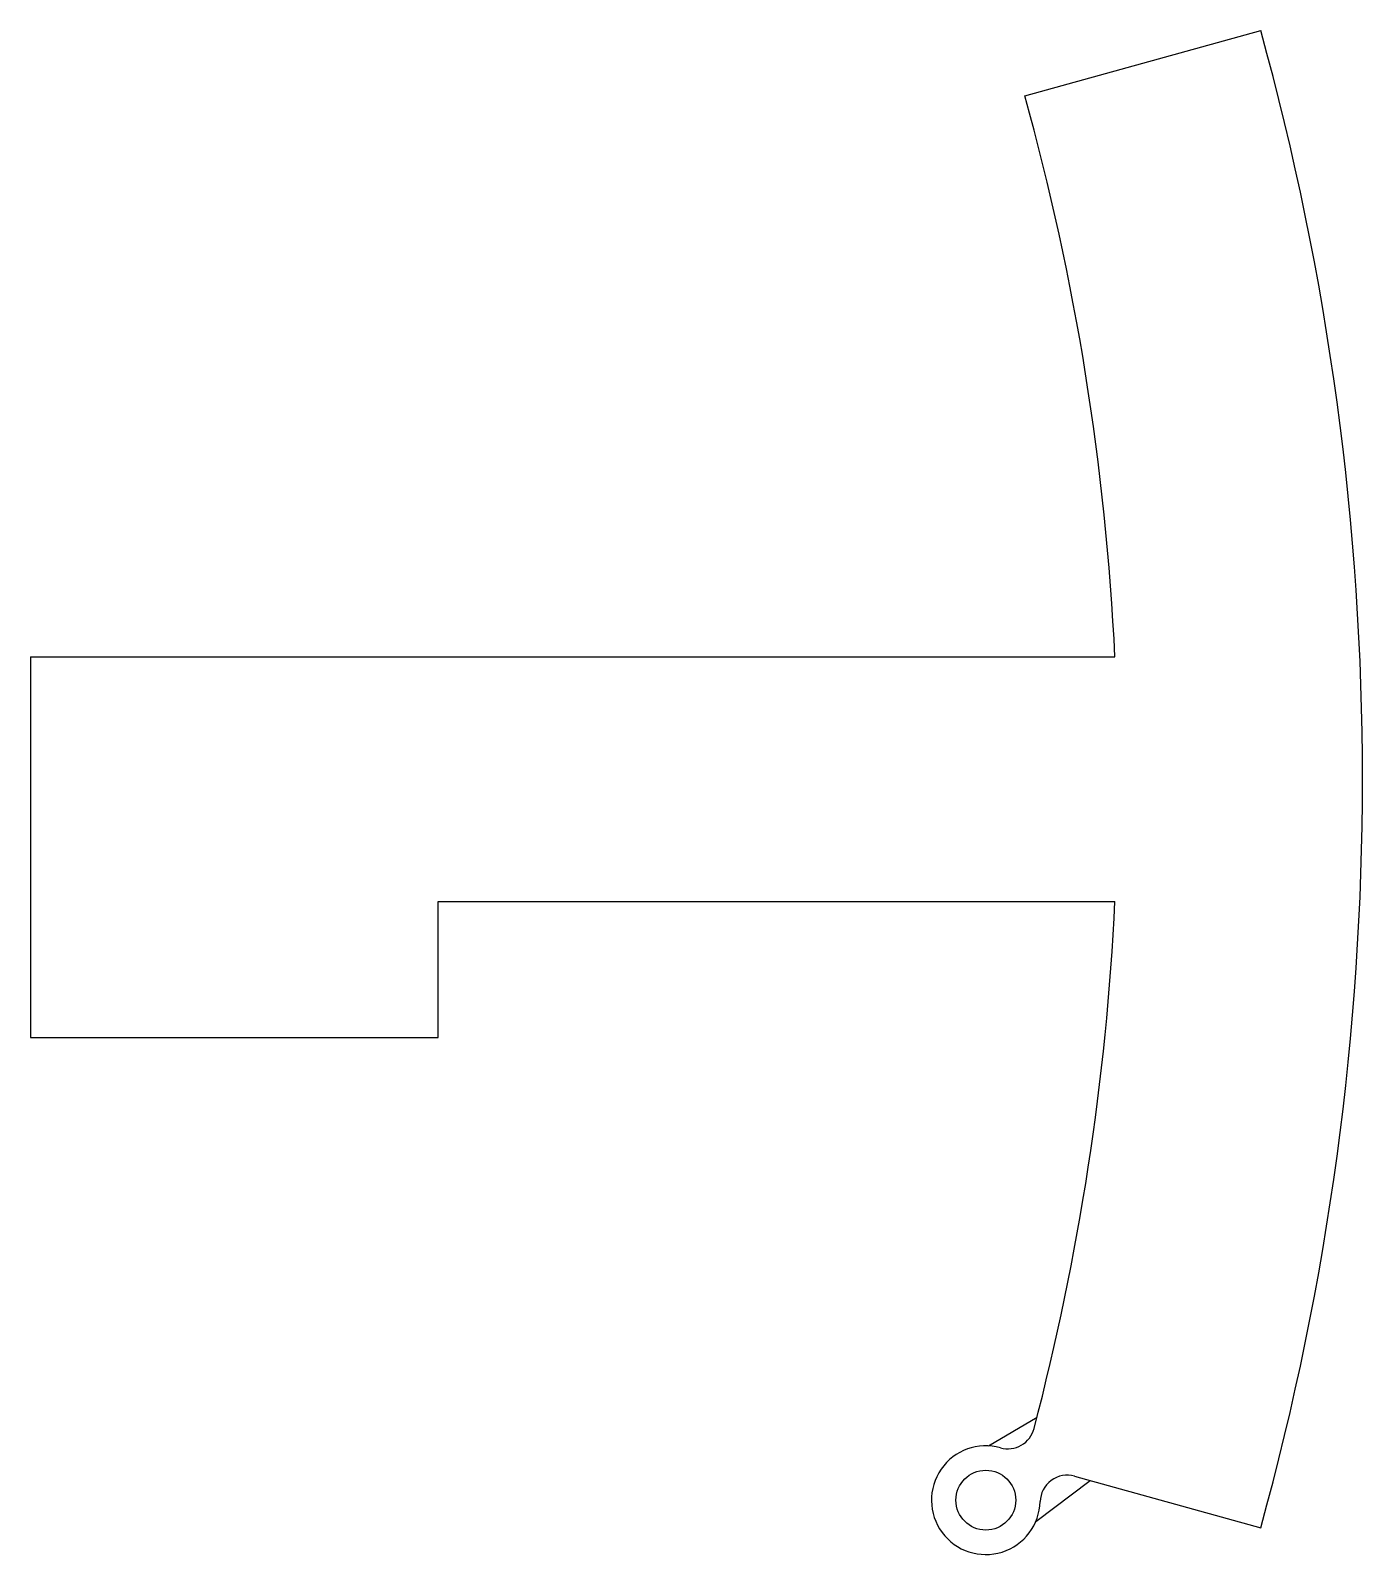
# Model space of a CAD drawing. Header units: millimetres. Extents: x 54 to 103, y -28.5 to 27.5.
import ezdxf

# ---------------------------------------------------------------- set-up
doc = ezdxf.new("R2010")
doc.units = ezdxf.units.MM

msp = doc.modelspace()

# ---------------------------------------------------------------- linework, layer by layer
for p, q in [((90.581, 25.12), (99.254, 27.526)), ((54, 4.5), (93.892, 4.5)), ((54, 4.5), (54, -4.5)), ((54, -4.5), (54, -9.5)), ((69, -4.5), (93.892, -4.5)), ((69, -9.5), (69, -4.5)), ((54, -9.5), (69, -9.5)), ((89.238, -24.512), (91.027, -23.455)), ((92.409, -25.627), (99.254, -27.526)), ((90.981, -27.298), (92.981, -25.786))]:
    msp.add_line(p, q)
msp.add_circle((89.143, -26.51), 1.1)
for centre, radius, start, end in [((0, 0), 103, 344.5, 15.5), ((0, 0), 94, 2.74393, 15.5), ((0, 0), 94, 345.2866, 357.25607), ((89.95, -23.621), 1, 254.3794, 345.2866), ((89.143, -26.51), 2, 74.3794, 358.4507), ((92.141, -26.591), 1, 74.5, 178.4507)]:
    msp.add_arc(centre, radius, start, end)

doc.saveas('drawing.dxf')
